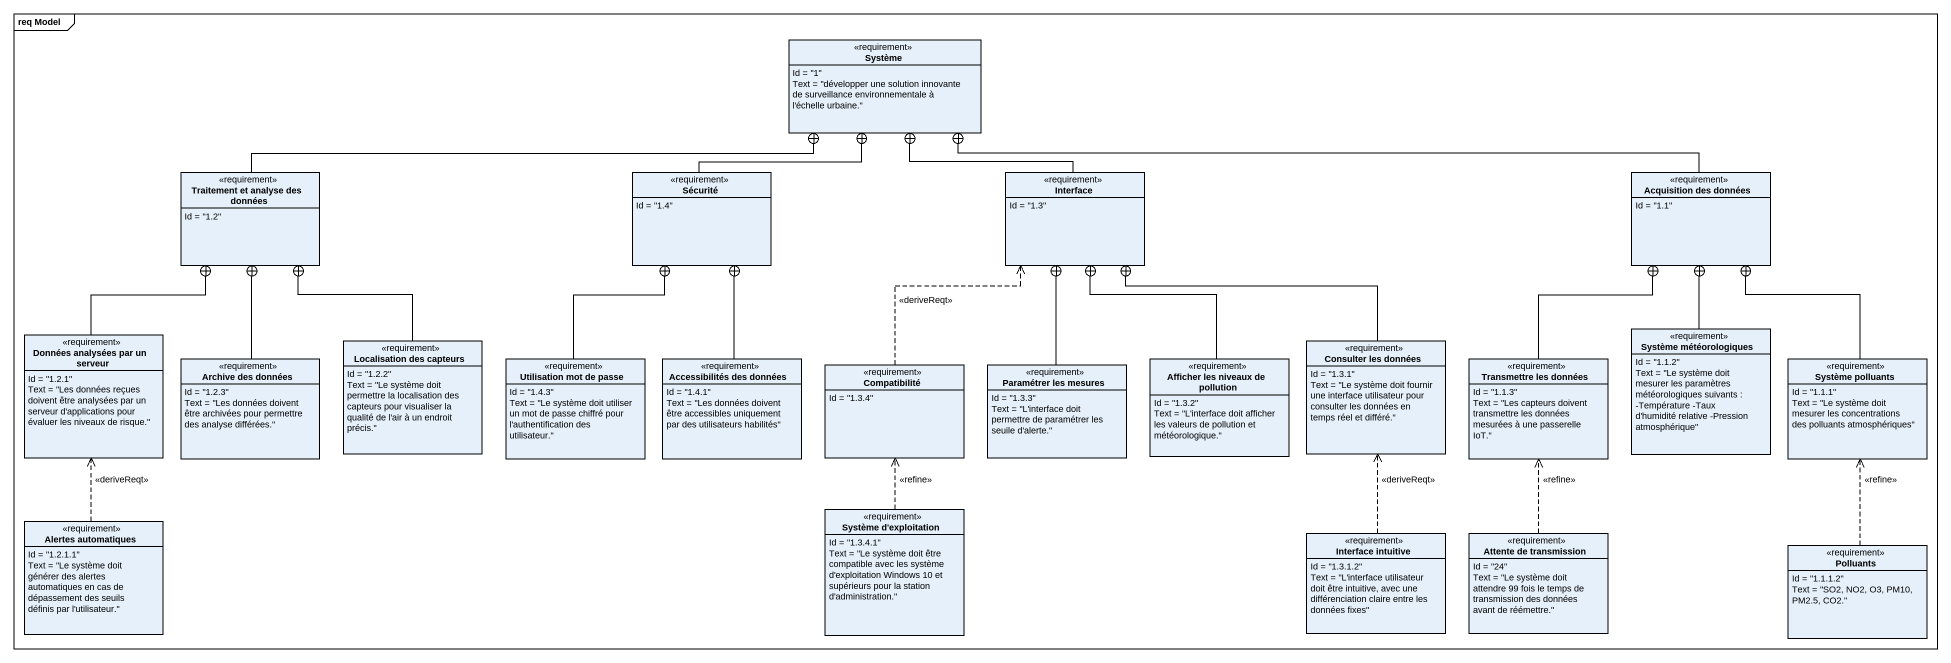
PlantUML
@startuml
mainframe req Model
hide circle
hide empty members
class Système <<requirement>> {
  Id = "1"
  Text = "développer une solution innovante de surveillance environnementale à l'échelle urbaine."
}
class "Traitement et analyse des données" as Traitement_et_analyse_des <<requirement>> {
  Id = "1.2"
}
class Sécurité <<requirement>> {
  Id = "1.4"
}
class "Interface" as Interface_ <<requirement>> {
  Id = "1.3"
}
class "Acquisition des données" as Acquisition_des_données <<requirement>> {
  Id = "1.1"
}
class "Données analysées par un serveur" as Données_analysées_par_un <<requirement>> {
  Id = "1.2.1"
  Text = "Les données reçues doivent être analysées par un serveur d'applications pour évaluer les niveaux de risque."
}
class "Archive des données" as Archive_des_données <<requirement>> {
  Id = "1.2.3"
  Text = "Les données doivent être archivées pour permettre des analyse différées."
}
class "Localisation des capteurs" as Localisation_des_capteurs <<requirement>> {
  Id = "1.2.2"
  Text = "Le système doit permettre la localisation des capteurs pour visualiser la qualité de l'air à un endroit précis."
}
class "Utilisation mot de passe" as Utilisation_mot_de_passe <<requirement>> {
  Id = "1.4.3"
  Text = "Le système doit utiliser un mot de passe chiffré pour l'authentification des utilisateur."
}
class "Accessibilités des données" as Accessibilités_des_données <<requirement>> {
  Id = "1.4.1"
  Text = "Les données doivent être accessibles uniquement par des utilisateurs habilités"
}
class "Afficher les niveaux de pollution" as Afficher_les_niveaux_de <<requirement>> {
  Id = "1.3.2"
  Text = "L'interface doit afficher les valeurs de pollution et météorologique."
}
class "Consulter les données" as Consulter_les_données <<requirement>> {
  Id = "1.3.1"
  Text = "Le système doit fournir une interface utilisateur pour consulter les données en temps réel et différé."
}
class "Transmettre les données" as Transmettre_les_données <<requirement>> {
  Id = "1.1.3"
  Text = "Les capteurs doivent transmettre les données mesurées à une passerelle IoT."
}
class "Système météorologiques" as Système_météorologiques <<requirement>> {
  Id = "1.1.2"
  Text = "Le système doit mesurer les paramètres météorologiques suivants : -Température -Taux d'humidité relative -Pression atmosphérique"
}
class "Système polluants" as Système_polluants <<requirement>> {
  Id = "1.1.1"
  Text = "Le système doit mesurer les concentrations des polluants atmosphériques"
}
class Compatibilité <<requirement>> {
  Id = "1.3.4"
}
class "Paramétrer les mesures" as Paramétrer_les_mesures <<requirement>> {
  Id = "1.3.3"
  Text = "L'interface doit permettre de paramétrer les seuile d'alerte."
}
class "Système d'exploitation" as Système_d_exploitation <<requirement>> {
  Id = "1.3.4.1"
  Text = "Le système doit être compatible avec les système d'exploitation Windows 10 et supérieurs pour la station d'administration."
}
class "Alertes automatiques" as Alertes_automatiques <<requirement>> {
  Id = "1.2.1.1"
  Text = "Le système doit générer des alertes automatiques en cas de dépassement des seuils définis par l'utilisateur."
}
class "Interface intuitive" as Interface_intuitive <<requirement>> {
  Id = "1.3.1.2"
  Text = "L'interface utilisateur doit être intuitive, avec une différenciation claire entre les données fixes"
}
class "Attente de transmission" as Attente_de_transmission <<requirement>> {
  Id = "24"
  Text = "Le système doit attendre 99 fois le temps de transmission des données avant de réémettre."
}
class Polluants <<requirement>> {
  Id = "1.1.1.2"
  Text = "SO2, NO2, O3, PM10, PM2.5, CO2."
}
Traitement_et_analyse_des -right-+ Système
Sécurité -up-+ Système
Interface_ -up-+ Système
Acquisition_des_données -left-+ Système
Données_analysées_par_un -up-+ Traitement_et_analyse_des
Archive_des_données -up-+ Traitement_et_analyse_des
Localisation_des_capteurs -up-+ Traitement_et_analyse_des
Utilisation_mot_de_passe -up-+ Sécurité
Accessibilités_des_données -up-+ Sécurité
Afficher_les_niveaux_de -up-+ Interface_
Consulter_les_données -left-+ Interface_
Transmettre_les_données -up-+ Acquisition_des_données
Système_météorologiques -up-+ Acquisition_des_données
Système_polluants -up-+ Acquisition_des_données
Compatibilité .up.> Interface_ : <<deriveReqt>>
Paramétrer_les_mesures -up-+ Interface_
Système_d_exploitation .up.> Compatibilité : <<refine>>
Alertes_automatiques .up.> Données_analysées_par_un : <<deriveReqt>>
Interface_intuitive .up.> Consulter_les_données : <<deriveReqt>>
Attente_de_transmission .up.> Transmettre_les_données : <<refine>>
Polluants .up.> Système_polluants : <<refine>>
@enduml
